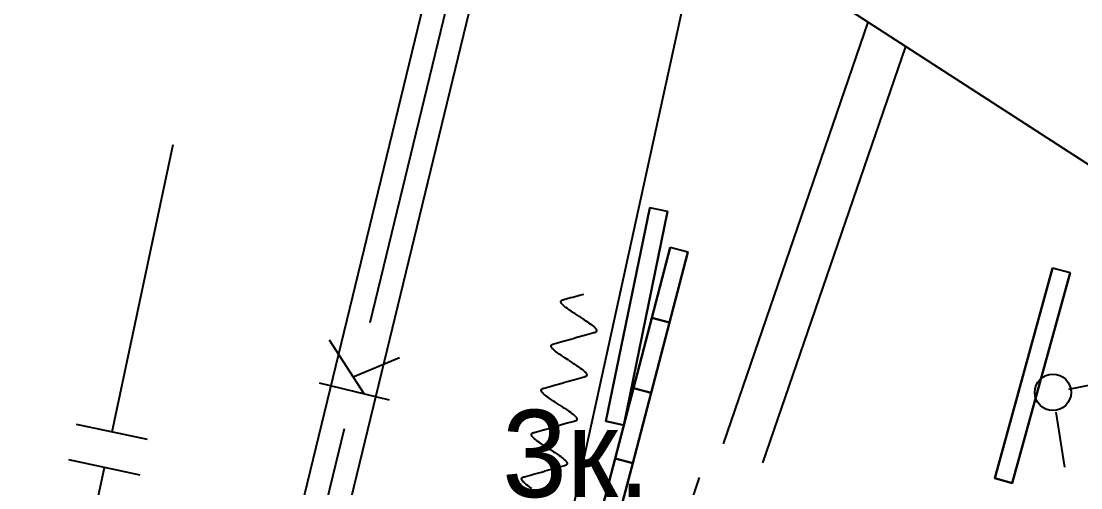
# Model space of a CAD drawing. Header units: metres. Extents: x -2743 to 126, y 13412 to 13916.
# Drawn here: x -1895.65 to -1881.07, y 13717.38 to 13723.8 of the extents above; entities that cross this region are included whole.
import ezdxf

# ---------------------------------------------------------------- set-up
doc = ezdxf.new("R2010")
doc.units = ezdxf.units.M
for name, color, linetype in [('0_геоподоснова', 7, 'Continuous'), ('output[19-22]_3_ДЖКХ-25_01840tp$0$Бортовой камень', 7, 'Continuous'), ('output[19-22]_3_ДЖКХ-25_01840tp$0$Горизонтали', 7, 'Continuous'), ('output[19-22]_3_ДЖКХ-25_01840up$0$Водосток', 7, 'Continuous'), ('output[19-22]_3_ДЖКХ-25_01840up$0$Газопровод', 7, 'Continuous'), ('output[19-22]_3_ДЖКХ-25_01840up$0$Кабели', 7, 'Continuous'), ('output[19-22]_3_ДЖКХ-25_01840up$0$Кабель защиты', 7, 'Continuous'), ('output[19-22]_3_ДЖКХ-25_01840up$0$Канализация самотёчная', 7, 'Continuous'), ('output[19-22]_brd$0$Граница заказа', 7, 'Continuous')]:
    doc.layers.add(name, color=color, linetype=linetype)

msp = doc.modelspace()

# ---------------------------------------------------------------- linework, layer by layer
at = {"layer": '0_геоподоснова'}
for points in [[(-1887.362, 13718.243), (-1886.758, 13721.182), (-1887.003, 13721.232), (-1887.607, 13718.294), (-1887.362, 13718.243)], [(-1886.721, 13720.684), (-1886.974, 13719.717), (-1886.732, 13719.653), (-1886.479, 13720.621), (-1886.721, 13720.684)], [(-1881.463, 13720.402), (-1882.258, 13717.51), (-1882.017, 13717.443), (-1881.222, 13720.336), (-1881.463, 13720.402)], [(-1886.974, 13719.717), (-1887.227, 13718.749), (-1886.985, 13718.686), (-1886.732, 13719.653), (-1886.974, 13719.717)], [(-1887.227, 13718.749), (-1887.481, 13717.782), (-1887.239, 13717.719), (-1886.985, 13718.686), (-1887.227, 13718.749)], [(-1887.481, 13717.782), (-1887.734, 13716.814), (-1887.492, 13716.751), (-1887.239, 13717.719), (-1887.481, 13717.782)]]:
    msp.add_lwpolyline(points, close=True, dxfattribs=at)
for points in [[(-1887.607, 13718.294), (-1887.003, 13721.232)], [(-1886.758, 13721.182), (-1887.362, 13718.243)], [(-1886.974, 13719.717), (-1886.721, 13720.684)], [(-1886.479, 13720.621), (-1886.732, 13719.653)], [(-1882.258, 13717.51), (-1881.463, 13720.402)], [(-1881.222, 13720.336), (-1882.017, 13717.443)], [(-1887.227, 13718.749), (-1886.974, 13719.717)], [(-1886.732, 13719.653), (-1886.985, 13718.686)], [(-1886.974, 13719.717), (-1886.732, 13719.653)], [(-1886.732, 13719.653), (-1886.974, 13719.717)], [(-1887.481, 13717.782), (-1887.227, 13718.749)], [(-1887.227, 13718.749), (-1886.985, 13718.686)], [(-1886.985, 13718.686), (-1887.227, 13718.749)], [(-1886.985, 13718.686), (-1887.239, 13717.719)], [(-1887.362, 13718.243), (-1887.607, 13718.294)], [(-1887.734, 13716.814), (-1887.481, 13717.782)], [(-1887.239, 13717.719), (-1887.492, 13716.751)], [(-1887.481, 13717.782), (-1887.239, 13717.719)], [(-1887.239, 13717.719), (-1887.481, 13717.782)], [(-1882.017, 13717.443), (-1882.258, 13717.51)]]:
    msp.add_lwpolyline(points, dxfattribs=at)
at = {"layer": 'output[19-22]_3_ДЖКХ-25_01840tp$0$Бортовой камень'}
for points in [[(-1881.237, 13718.736), (-1880.482, 13718.887)], [(-1881.292, 13717.661), (-1881.414, 13718.421)]]:
    msp.add_lwpolyline(points, dxfattribs=at)
at = {"layer": 'output[19-22]_3_ДЖКХ-25_01840tp$0$Горизонтали'}
msp.add_circle((-1881.458, 13718.692), 0.25, dxfattribs=at)
at = {"layer": 'output[19-22]_3_ДЖКХ-25_01840up$0$Водосток'}
for points in [[(-1885.991, 13717.986), (-1884, 13723.784)], [(-1885.448, 13717.721), (-1883.481, 13723.449)], [(-1886.322, 13717.521), (-1886.412, 13717.258), (-1886.422, 13717.22), (-1886.426, 13717.19), (-1886.428, 13717.147), (-1886.423, 13717.106), (-1886.412, 13717.074), (-1886.392, 13717.04), (-1886.369, 13717.01), (-1886.345, 13716.995), (-1886.32, 13716.981), (-1885.767, 13716.791), (-1885.742, 13716.788), (-1885.72, 13716.787), (-1885.692, 13716.792), (-1885.669, 13716.801), (-1885.64, 13716.816), (-1885.612, 13716.833), (-1885.589, 13716.859), (-1885.559, 13716.897), (-1885.542, 13716.93), (-1885.442, 13717.223)]]:
    msp.add_lwpolyline(points, dxfattribs=at)
at = {"layer": 'output[19-22]_3_ДЖКХ-25_01840up$0$Газопровод'}
for points in [[(-1894.401, 13718.147), (-1893.558, 13722.101)], [(-1893.912, 13718.043), (-1894.89, 13718.251)], [(-1894.016, 13717.554), (-1894.994, 13717.762)], [(-1895.348, 13713.704), (-1894.505, 13717.658)]]:
    msp.add_lwpolyline(points, dxfattribs=at)
at = {"layer": 'output[19-22]_3_ДЖКХ-25_01840up$0$Кабели'}
msp.add_lwpolyline([(-1889.159, 13712.073), (-1886.273, 13725.253)], dxfattribs=at)
at = {"layer": 'output[19-22]_3_ДЖКХ-25_01840up$0$Кабель защиты'}
for points in [[(-1887.98, 13719.74), (-1887.993, 13719.748), (-1888.036, 13719.776), (-1888.055, 13719.788), (-1888.084, 13719.807), (-1888.116, 13719.829), (-1888.137, 13719.844), (-1888.157, 13719.859), (-1888.172, 13719.87), (-1888.186, 13719.883), (-1888.195, 13719.891), (-1888.202, 13719.898), (-1888.208, 13719.904), (-1888.21, 13719.907), (-1888.213, 13719.91), (-1888.217, 13719.915), (-1888.219, 13719.918), (-1888.221, 13719.921), (-1888.222, 13719.924), (-1888.223, 13719.927), (-1888.225, 13719.931), (-1888.225, 13719.933), (-1888.226, 13719.935), (-1888.226, 13719.937), (-1888.226, 13719.938), (-1888.226, 13719.94), (-1888.226, 13719.942), (-1888.226, 13719.943), (-1888.225, 13719.945), (-1888.225, 13719.946), (-1888.225, 13719.947), (-1888.224, 13719.948), (-1888.224, 13719.949), (-1888.223, 13719.95), (-1888.222, 13719.952), (-1888.221, 13719.953), (-1888.22, 13719.955), (-1888.218, 13719.956), (-1888.218, 13719.956), (-1888.216, 13719.957), (-1888.215, 13719.958), (-1888.214, 13719.959), (-1888.212, 13719.96), (-1888.21, 13719.961), (-1888.207, 13719.962), (-1888.204, 13719.964), (-1888.2, 13719.965), (-1888.196, 13719.967), (-1888.188, 13719.969), (-1888.092, 13719.996), (-1888.06, 13720.004), (-1887.954, 13720.033), (-1887.913, 13720.044)], [(-1887.98, 13719.74), (-1887.968, 13719.732), (-1887.924, 13719.704), (-1887.905, 13719.692), (-1887.876, 13719.673), (-1887.845, 13719.651), (-1887.824, 13719.636), (-1887.803, 13719.621), (-1887.789, 13719.609), (-1887.774, 13719.597), (-1887.766, 13719.589), (-1887.759, 13719.582), (-1887.753, 13719.576), (-1887.75, 13719.573), (-1887.748, 13719.57), (-1887.744, 13719.565), (-1887.742, 13719.561), (-1887.74, 13719.558), (-1887.739, 13719.555), (-1887.737, 13719.552), (-1887.736, 13719.549), (-1887.735, 13719.546), (-1887.735, 13719.545), (-1887.735, 13719.543), (-1887.735, 13719.541), (-1887.734, 13719.54), (-1887.735, 13719.538), (-1887.735, 13719.536), (-1887.735, 13719.534), (-1887.736, 13719.533), (-1887.736, 13719.532), (-1887.737, 13719.531), (-1887.737, 13719.53), (-1887.738, 13719.529), (-1887.739, 13719.528), (-1887.74, 13719.527), (-1887.741, 13719.525), (-1887.742, 13719.524), (-1887.743, 13719.523), (-1887.744, 13719.522), (-1887.746, 13719.521), (-1887.747, 13719.521), (-1887.748, 13719.52), (-1887.751, 13719.518), (-1887.753, 13719.517), (-1887.756, 13719.516), (-1887.761, 13719.514), (-1887.765, 13719.513), (-1887.773, 13719.511), (-1887.869, 13719.484), (-1887.901, 13719.475), (-1888.006, 13719.447), (-1888.048, 13719.435)], [(-1888.116, 13719.131), (-1888.128, 13719.139), (-1888.171, 13719.167), (-1888.191, 13719.179), (-1888.219, 13719.198), (-1888.251, 13719.219), (-1888.272, 13719.234), (-1888.293, 13719.25), (-1888.307, 13719.261), (-1888.321, 13719.274), (-1888.33, 13719.281), (-1888.337, 13719.288), (-1888.343, 13719.295), (-1888.345, 13719.298), (-1888.348, 13719.3), (-1888.352, 13719.306), (-1888.354, 13719.309), (-1888.356, 13719.312), (-1888.357, 13719.315), (-1888.359, 13719.318), (-1888.36, 13719.322), (-1888.361, 13719.324), (-1888.361, 13719.326), (-1888.361, 13719.327), (-1888.361, 13719.329), (-1888.361, 13719.33), (-1888.361, 13719.333), (-1888.361, 13719.334), (-1888.36, 13719.336), (-1888.36, 13719.337), (-1888.36, 13719.338), (-1888.359, 13719.339), (-1888.359, 13719.34), (-1888.358, 13719.341), (-1888.357, 13719.342), (-1888.356, 13719.344), (-1888.355, 13719.345), (-1888.354, 13719.346), (-1888.353, 13719.347), (-1888.352, 13719.348), (-1888.35, 13719.349), (-1888.349, 13719.35), (-1888.348, 13719.351), (-1888.345, 13719.352), (-1888.343, 13719.353), (-1888.339, 13719.355), (-1888.335, 13719.356), (-1888.331, 13719.357), (-1888.323, 13719.36), (-1888.227, 13719.387), (-1888.195, 13719.395), (-1888.089, 13719.424), (-1888.048, 13719.435)], [(-1888.116, 13719.131), (-1888.103, 13719.122), (-1888.06, 13719.095), (-1888.04, 13719.082), (-1888.012, 13719.063), (-1887.98, 13719.042), (-1887.959, 13719.027), (-1887.938, 13719.012), (-1887.924, 13719), (-1887.91, 13718.988), (-1887.901, 13718.98), (-1887.894, 13718.973), (-1887.888, 13718.967), (-1887.886, 13718.964), (-1887.883, 13718.961), (-1887.879, 13718.956), (-1887.877, 13718.952), (-1887.875, 13718.949), (-1887.874, 13718.946), (-1887.872, 13718.943), (-1887.871, 13718.94), (-1887.87, 13718.937), (-1887.87, 13718.936), (-1887.87, 13718.934), (-1887.87, 13718.932), (-1887.87, 13718.931), (-1887.87, 13718.929), (-1887.87, 13718.927), (-1887.871, 13718.925), (-1887.871, 13718.924), (-1887.871, 13718.923), (-1887.872, 13718.922), (-1887.872, 13718.921), (-1887.873, 13718.92), (-1887.874, 13718.919), (-1887.875, 13718.918), (-1887.876, 13718.916), (-1887.877, 13718.915), (-1887.878, 13718.914), (-1887.879, 13718.913), (-1887.881, 13718.912), (-1887.882, 13718.911), (-1887.883, 13718.911), (-1887.886, 13718.909), (-1887.888, 13718.908), (-1887.892, 13718.907), (-1887.896, 13718.905), (-1887.9, 13718.904), (-1887.908, 13718.902), (-1888.004, 13718.875), (-1888.036, 13718.866), (-1888.142, 13718.837), (-1888.183, 13718.826)], [(-1888.251, 13718.521), (-1888.264, 13718.53), (-1888.307, 13718.557), (-1888.326, 13718.57), (-1888.355, 13718.589), (-1888.386, 13718.61), (-1888.407, 13718.625), (-1888.428, 13718.64), (-1888.442, 13718.652), (-1888.457, 13718.664), (-1888.465, 13718.672), (-1888.472, 13718.679), (-1888.478, 13718.686), (-1888.481, 13718.688), (-1888.483, 13718.691), (-1888.487, 13718.697), (-1888.489, 13718.7), (-1888.491, 13718.703), (-1888.492, 13718.706), (-1888.494, 13718.709), (-1888.495, 13718.713), (-1888.496, 13718.715), (-1888.496, 13718.717), (-1888.496, 13718.718), (-1888.497, 13718.72), (-1888.497, 13718.721), (-1888.496, 13718.723), (-1888.496, 13718.725), (-1888.496, 13718.727), (-1888.495, 13718.728), (-1888.495, 13718.729), (-1888.495, 13718.73), (-1888.494, 13718.731), (-1888.493, 13718.732), (-1888.492, 13718.733), (-1888.491, 13718.735), (-1888.49, 13718.736), (-1888.489, 13718.737), (-1888.488, 13718.738), (-1888.487, 13718.739), (-1888.485, 13718.74), (-1888.484, 13718.741), (-1888.483, 13718.742), (-1888.48, 13718.743), (-1888.478, 13718.744), (-1888.475, 13718.745), (-1888.47, 13718.747), (-1888.466, 13718.748), (-1888.458, 13718.751), (-1888.362, 13718.777), (-1888.331, 13718.786), (-1888.225, 13718.815), (-1888.183, 13718.826)], [(-1888.251, 13718.521), (-1888.238, 13718.513), (-1888.195, 13718.486), (-1888.176, 13718.473), (-1888.147, 13718.454), (-1888.115, 13718.433), (-1888.094, 13718.418), (-1888.074, 13718.403), (-1888.059, 13718.391), (-1888.045, 13718.379), (-1888.036, 13718.371), (-1888.029, 13718.364), (-1888.023, 13718.357), (-1888.021, 13718.355), (-1888.018, 13718.352), (-1888.014, 13718.346), (-1888.012, 13718.343), (-1888.011, 13718.34), (-1888.009, 13718.337), (-1888.008, 13718.334), (-1888.006, 13718.33), (-1888.006, 13718.328), (-1888.005, 13718.326), (-1888.005, 13718.325), (-1888.005, 13718.323), (-1888.005, 13718.322), (-1888.005, 13718.32), (-1888.005, 13718.318), (-1888.006, 13718.316), (-1888.006, 13718.315), (-1888.006, 13718.314), (-1888.007, 13718.313), (-1888.007, 13718.312), (-1888.008, 13718.311), (-1888.009, 13718.31), (-1888.01, 13718.308), (-1888.011, 13718.307), (-1888.013, 13718.306), (-1888.013, 13718.305), (-1888.015, 13718.304), (-1888.016, 13718.303), (-1888.017, 13718.302), (-1888.019, 13718.301), (-1888.022, 13718.3), (-1888.024, 13718.299), (-1888.027, 13718.298), (-1888.031, 13718.296), (-1888.035, 13718.295), (-1888.043, 13718.292), (-1888.139, 13718.266), (-1888.171, 13718.257), (-1888.277, 13718.228), (-1888.318, 13718.217)], [(-1888.386, 13717.912), (-1888.399, 13717.921), (-1888.442, 13717.948), (-1888.461, 13717.961), (-1888.49, 13717.98), (-1888.521, 13718.001), (-1888.543, 13718.016), (-1888.563, 13718.031), (-1888.577, 13718.043), (-1888.592, 13718.055), (-1888.6, 13718.063), (-1888.607, 13718.07), (-1888.613, 13718.076), (-1888.616, 13718.079), (-1888.618, 13718.082), (-1888.622, 13718.087), (-1888.624, 13718.091), (-1888.626, 13718.094), (-1888.628, 13718.097), (-1888.629, 13718.1), (-1888.63, 13718.103), (-1888.631, 13718.106), (-1888.631, 13718.107), (-1888.632, 13718.109), (-1888.632, 13718.111), (-1888.632, 13718.112), (-1888.632, 13718.114), (-1888.631, 13718.116), (-1888.631, 13718.118), (-1888.631, 13718.119), (-1888.63, 13718.12), (-1888.63, 13718.121), (-1888.629, 13718.122), (-1888.629, 13718.123), (-1888.628, 13718.124), (-1888.627, 13718.125), (-1888.625, 13718.127), (-1888.624, 13718.128), (-1888.623, 13718.129), (-1888.622, 13718.13), (-1888.621, 13718.131), (-1888.619, 13718.132), (-1888.618, 13718.132), (-1888.615, 13718.134), (-1888.613, 13718.135), (-1888.61, 13718.136), (-1888.605, 13718.138), (-1888.601, 13718.139), (-1888.593, 13718.141), (-1888.498, 13718.168), (-1888.466, 13718.177), (-1888.36, 13718.206), (-1888.318, 13718.217)], [(-1888.386, 13717.912), (-1888.373, 13717.904), (-1888.33, 13717.876), (-1888.311, 13717.864), (-1888.282, 13717.845), (-1888.25, 13717.824), (-1888.229, 13717.808), (-1888.209, 13717.793), (-1888.194, 13717.782), (-1888.18, 13717.769), (-1888.171, 13717.762), (-1888.164, 13717.755), (-1888.158, 13717.748), (-1888.156, 13717.745), (-1888.154, 13717.742), (-1888.15, 13717.737), (-1888.147, 13717.734), (-1888.146, 13717.731), (-1888.144, 13717.728), (-1888.143, 13717.725), (-1888.141, 13717.721), (-1888.141, 13717.719), (-1888.14, 13717.717), (-1888.14, 13717.716), (-1888.14, 13717.714), (-1888.14, 13717.713), (-1888.14, 13717.71), (-1888.14, 13717.709), (-1888.141, 13717.707), (-1888.141, 13717.706), (-1888.142, 13717.705), (-1888.142, 13717.704), (-1888.143, 13717.703), (-1888.143, 13717.702), (-1888.144, 13717.7), (-1888.145, 13717.699), (-1888.147, 13717.698), (-1888.148, 13717.697), (-1888.149, 13717.696), (-1888.15, 13717.695), (-1888.151, 13717.694), (-1888.153, 13717.693), (-1888.154, 13717.692), (-1888.157, 13717.691), (-1888.159, 13717.69), (-1888.162, 13717.688), (-1888.166, 13717.687), (-1888.17, 13717.685), (-1888.178, 13717.683), (-1888.274, 13717.656), (-1888.306, 13717.648), (-1888.412, 13717.619), (-1888.454, 13717.608)], [(-1888.625, 13717.37), (-1888.657, 13717.392), (-1888.678, 13717.407), (-1888.698, 13717.422), (-1888.713, 13717.434), (-1888.727, 13717.446), (-1888.736, 13717.454), (-1888.743, 13717.461), (-1888.749, 13717.467), (-1888.751, 13717.47), (-1888.753, 13717.473), (-1888.757, 13717.478), (-1888.76, 13717.482), (-1888.761, 13717.485), (-1888.763, 13717.488), (-1888.764, 13717.491), (-1888.766, 13717.494), (-1888.766, 13717.497), (-1888.767, 13717.498), (-1888.767, 13717.5), (-1888.767, 13717.502), (-1888.767, 13717.503), (-1888.767, 13717.505), (-1888.767, 13717.507), (-1888.766, 13717.509), (-1888.766, 13717.509), (-1888.765, 13717.511), (-1888.765, 13717.512), (-1888.764, 13717.513), (-1888.764, 13717.514), (-1888.763, 13717.515), (-1888.762, 13717.516), (-1888.76, 13717.518), (-1888.759, 13717.519), (-1888.758, 13717.52), (-1888.757, 13717.521), (-1888.756, 13717.522), (-1888.754, 13717.522), (-1888.753, 13717.523), (-1888.75, 13717.525), (-1888.748, 13717.526), (-1888.745, 13717.527), (-1888.741, 13717.529), (-1888.737, 13717.53), (-1888.729, 13717.532), (-1888.633, 13717.559), (-1888.601, 13717.568), (-1888.495, 13717.596), (-1888.454, 13717.608)]]:
    msp.add_lwpolyline(points, dxfattribs=at)
at = {"layer": 'output[19-22]_3_ДЖКХ-25_01840up$0$Канализация самотёчная'}
for points in [[(-1888.776, 13726.871), (-1892.694, 13710.725), (-1893.307, 13710.873), (-1889.336, 13727.233)], [(-1890.851, 13719.654), (-1889.056, 13727.052)], [(-1890.931, 13718.674), (-1891.409, 13719.408)], [(-1891.083, 13718.907), (-1890.447, 13719.174)], [(-1891.551, 13718.824), (-1890.588, 13718.591)], [(-1893, 13710.799), (-1891.205, 13718.197)]]:
    msp.add_lwpolyline(points, dxfattribs=at)
at = {"layer": 'output[19-22]_brd$0$Граница заказа'}
msp.add_lwpolyline([(-1822.934, 13684.319), (-1935.676, 13757.181)], dxfattribs=at)

# ---------------------------------------------------------------- texts
at = {"layer": 'output[19-22]_3_ДЖКХ-25_01840up$0$Кабель защиты'}
msp.add_text('3к.', height=1.2, dxfattribs=at).set_placement((-1889.036, 13717.251))

doc.saveas('drawing.dxf')
